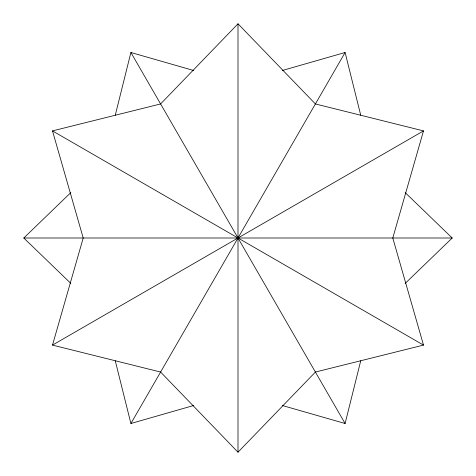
<?xml version="1.0" encoding="UTF-8"?>
<svg xmlns="http://www.w3.org/2000/svg" width="476" height="476" viewBox="0 0 476 476"><rect width="100%" height="100%" fill="white"/><g stroke="black" fill="none" stroke-linecap="round" stroke-linejoin="round"><path stroke-width="0.71" d="M115.269 115.198L130.9 52.497L193.732 70.513M282.268 405.487L345.1 423.503L360.731 360.802M52.497 345.1L83.211 238L52.497 130.9L160.602 103.946L238 23.8L315.398 103.946L423.503 130.9L392.789 238L423.503 345.1L315.398 372.053L238 452.2L160.602 372.053L52.497 345.1L423.503 130.9M115.269 360.802L130.9 423.503L160.549 372.155M160.602 372.053L345.1 52.497L360.731 115.198M70.817 283.404L23.8 238L70.817 192.596M405.183 283.404L452.2 238L405.183 192.596M282.268 70.513L345.1 52.497M130.9 423.503L193.732 405.487M23.8 238L452.2 238M52.497 130.9L423.503 345.1M130.9 52.497L315.398 372.053M315.451 372.155L345.1 423.503M238 23.8L238 452.2"/></g></svg>
